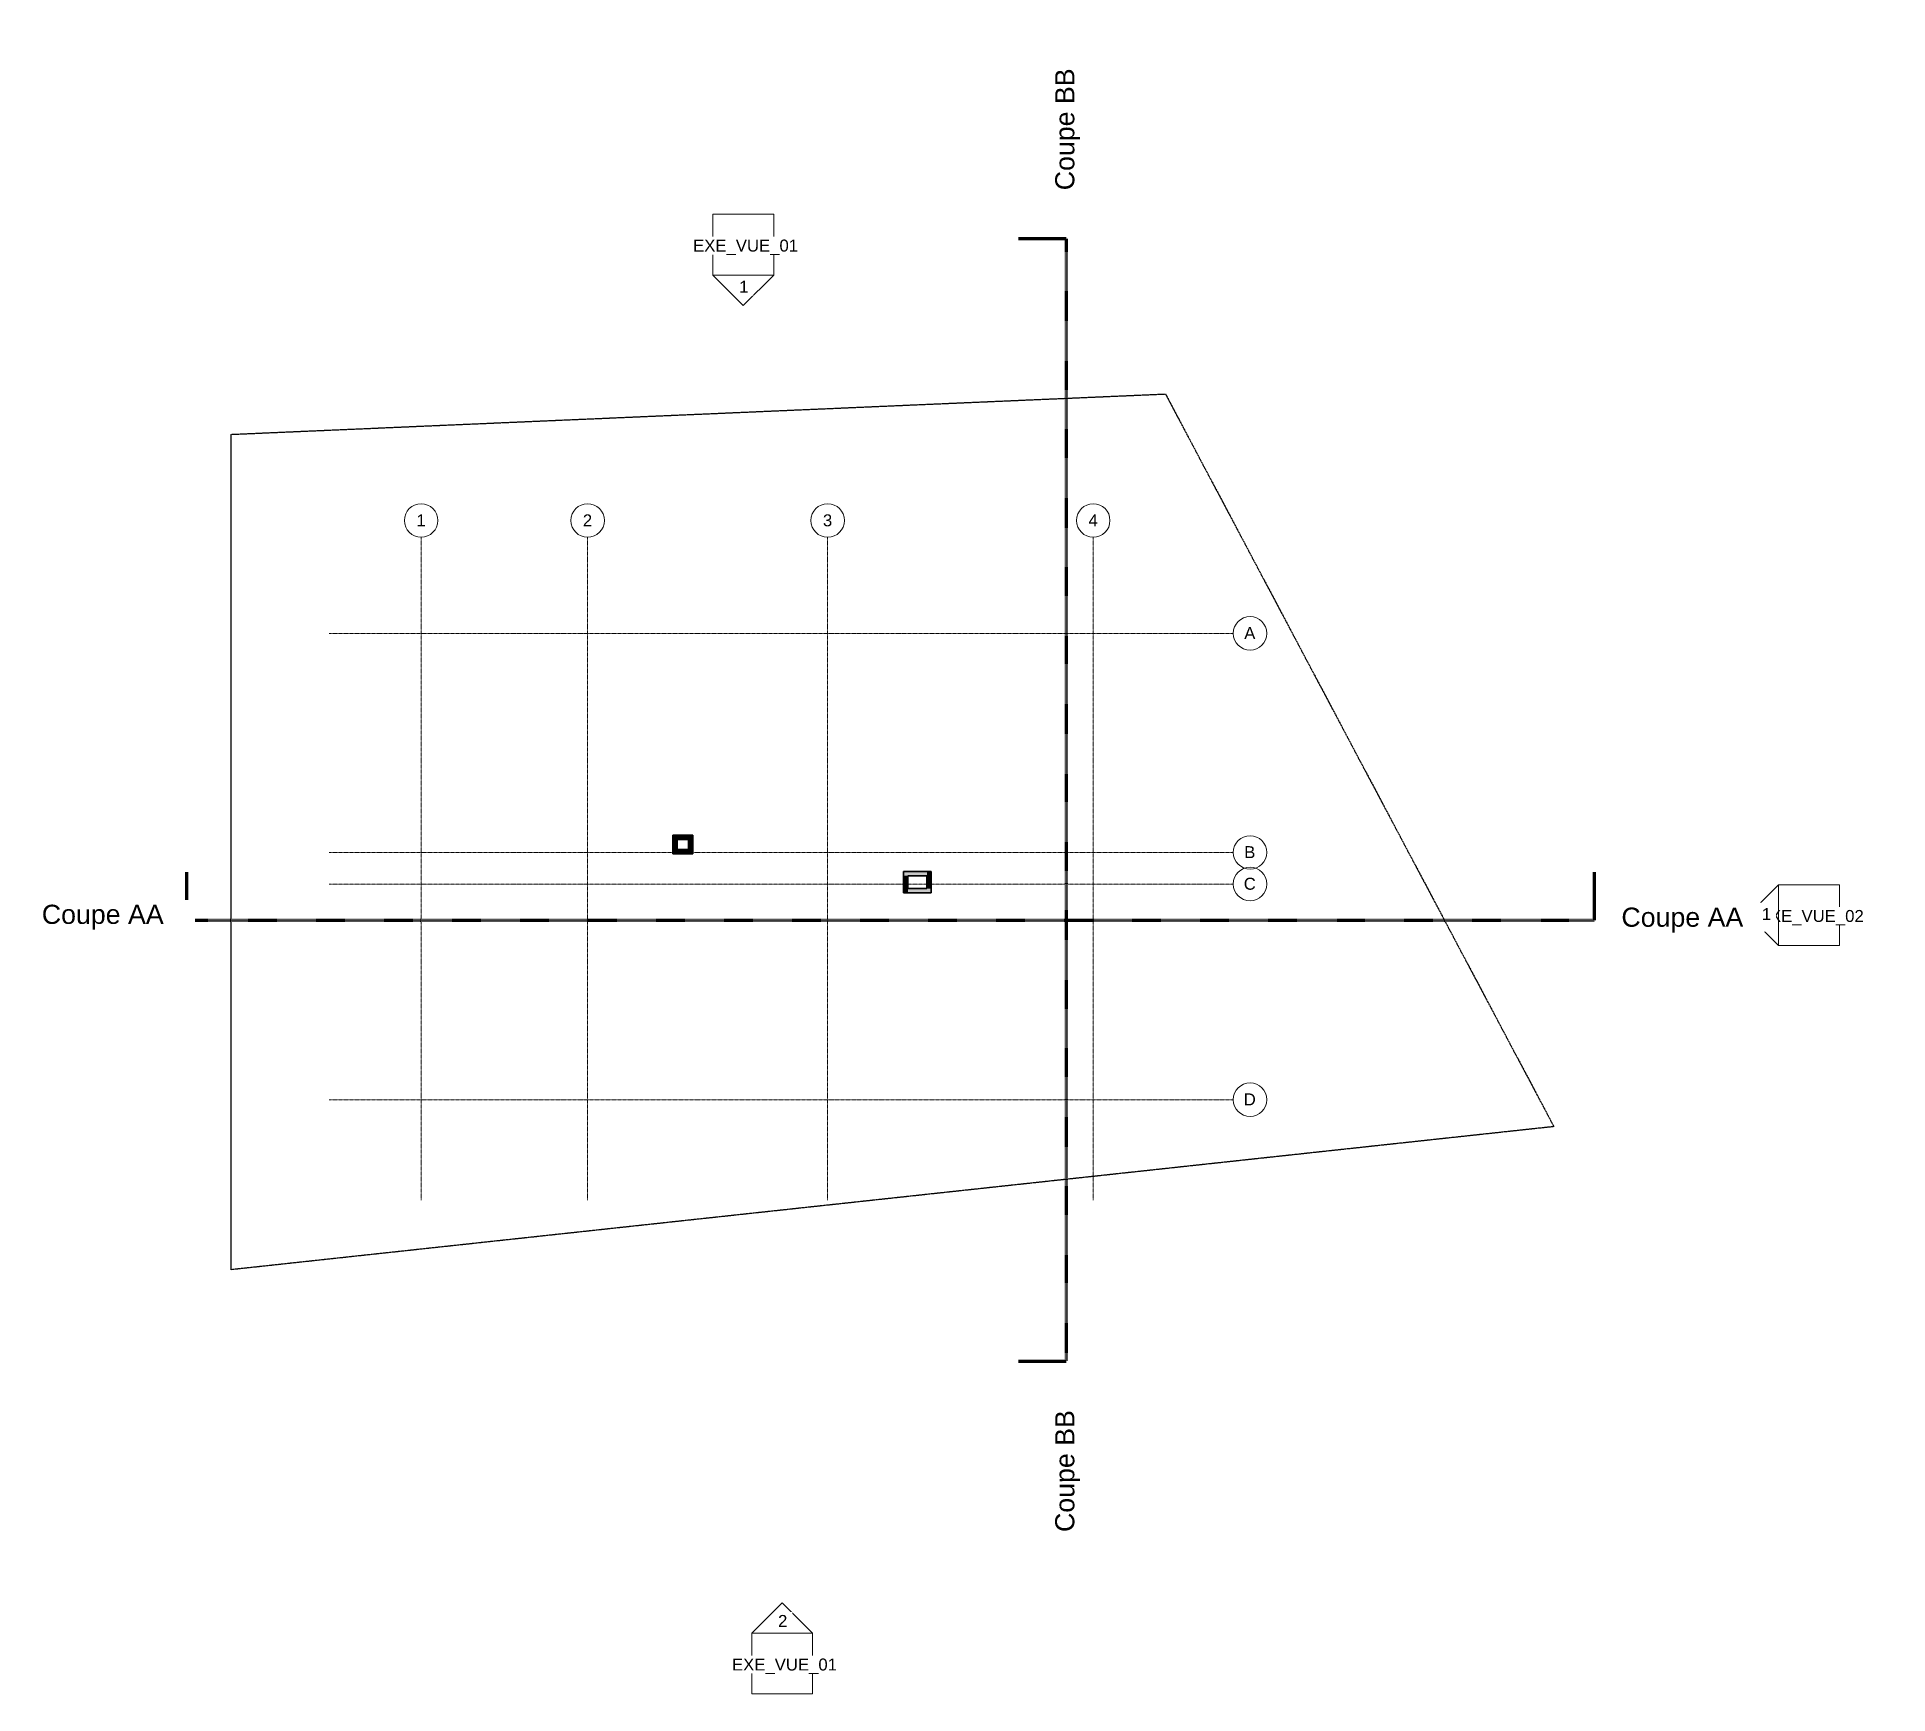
# Model space of a CAD drawing. Header units: millimetres. Extents: x -1815 to 36865, y -5722 to 28906.
import ezdxf

# ---------------------------------------------------------------- set-up
doc = ezdxf.new("R2010")
doc.units = ezdxf.units.MM
for name, pattern in [('Dash dot', [21, 10, -5, 1, -5]), ('Double dash', [55, 20, -5, 10, -5, 10, -5]), ('Grid Line', [22.225, 12.7, -3.175, 3.175, -3.175])]:
    doc.linetypes.add(name, pattern=pattern)
for name, color, linetype, lineweight in [('A-WALL', 113, 'Continuous', 9), ('A-WALL-PATT', 111, 'Continuous', 9), ('C-PROP-LINE', 91, 'Double dash', 25), ('G-ANNO-SYMB', 111, 'Continuous', 9), ('S-GRID', 1, 'Continuous', 9), ('S-GRID-IDEN', 1, 'Continuous', 9)]:
    doc.layers.add(name, color=color, linetype=linetype, lineweight=lineweight)
doc.styles.add('Arial', font='arial.ttf', dxfattribs={"height": 250})
doc.styles.add('Arial_1', font='arial.ttf', dxfattribs={"height": 400})

# ---------------------------------------------------------------- blocks, each defined once
blk = doc.blocks.new('Family - ___-602283-Corniche')
at = {"layer": 'C-PROP-LINE'}
for p, q in [((2239, 20602), (21766, 21446)), ((21766, 21446), (29883, 6135)), ((2239, 3144), (2239, 20602)), ((29883, 6135), (2239, 3144))]:
    blk.add_line(p, q, dxfattribs=at)
blk = doc.blocks.new('Elévation - Detail Number-142915-Corniche')
at = {"layer": 'G-ANNO-SYMB'}
for p, q in [((-6.35, -6.35), (-6.35, 6.35)), ((-6.35, 6.35), (6.35, 6.35)), ((6.35, 6.35), (6.35, -6.35)), ((6.35, -6.35), (-6.35, -6.35))]:
    blk.add_line(p, q, dxfattribs=at)
blk = doc.blocks.new('Elévation - Detail Number-142644-Corniche')
at = {"layer": 'G-ANNO-SYMB'}
for p, q in [((0, 6.35), (-6.35, 0)), ((6.35, 0), (0, 6.35)), ((-6.35, 0), (6.35, 0))]:
    blk.add_line(p, q, dxfattribs=at)
blk = doc.blocks.new('Coupe - SEC_HOR__TAIL-247662-Corniche')
at = {"layer": 'G-ANNO-SYMB', "lineweight": 70}
blk.add_line((0, 0), (0, 10), dxfattribs=at)
blk = doc.blocks.new('Coupe - SEC_HOR__HEAD-247405-Corniche')
at = {"layer": 'G-ANNO-SYMB', "lineweight": 70}
blk.add_line((0, 0), (0, 10), dxfattribs=at)
blk = doc.blocks.new('Coupe - SEC_VER__TAIL-248176-Corniche')
at = {"layer": 'G-ANNO-SYMB', "lineweight": 70}
blk.add_line((0, 0), (0, 10), dxfattribs=at)
blk = doc.blocks.new('Coupe - SEC_VER__HEAD-247919-Corniche')
at = {"layer": 'G-ANNO-SYMB', "lineweight": 70}
blk.add_line((0, 0), (0, 10), dxfattribs=at)
blk = doc.blocks.new('Quadrillage - M_Grid Head - Circle_3_5-489728-Corniche')
at = {"layer": 'S-GRID-IDEN'}
blk.add_circle((0, 0), 3.5, dxfattribs=at)

msp = doc.modelspace()

# ---------------------------------------------------------------- hatches: boundary and pattern name
at = {"layer": 'A-WALL-PATT'}
for points in [[(11562, 12138), (11802, 12138), (11802, 12228), (11472, 12228), (11472, 12138)], [(11472, 11838), (11562, 11838), (11562, 12138), (11472, 12138)], [(11802, 11928), (11892, 11928), (11892, 12228), (11802, 12228), (11802, 12138)], [(11892, 11838), (11892, 11928), (11562, 11928), (11562, 11838)], [(16383, 11378), (16783, 11378), (16783, 11468), (16293, 11468), (16293, 11378)], [(16293, 11018), (16383, 11018), (16383, 11378), (16293, 11378)], [(16783, 11108), (16873, 11108), (16873, 11468), (16783, 11468), (16783, 11378)], [(16873, 11018), (16873, 11108), (16383, 11108), (16383, 11018)]]:
    msp.add_hatch(color=256, dxfattribs=at).paths.add_polyline_path(points)

# ---------------------------------------------------------------- linework, layer by layer
at = {"layer": 'A-WALL', "lineweight": 35}
for p, q in [((11472, 12228), (11892, 12228)), ((11472, 11838), (11472, 12228)), ((11802, 12138), (11562, 12138)), ((11562, 12138), (11562, 11928)), ((11802, 11928), (11802, 12138)), ((11892, 12228), (11892, 11838)), ((11892, 11838), (11472, 11838)), ((11562, 11928), (11802, 11928)), ((16293, 11468), (16873, 11468)), ((16293, 11018), (16293, 11468)), ((16783, 11378), (16383, 11378)), ((16383, 11378), (16383, 11108)), ((16783, 11108), (16783, 11378)), ((16873, 11468), (16873, 11018)), ((16873, 11018), (16293, 11018)), ((16383, 11108), (16783, 11108))]:
    msp.add_line(p, q, dxfattribs=at)
at = {"layer": 'G-ANNO-SYMB', "linetype": 'Dash dot', "lineweight": 70}
for p, q in [((19694, 24686), (19694, 1225)), ((1317, 10450), (30734, 10450))]:
    msp.add_line(p, q, dxfattribs=at)

# ---------------------------------------------------------------- block references
at = {"layer": 'C-PROP-LINE'}
msp.add_blockref('Family - ___-602283-Corniche', (0, 0), dxfattribs=at)
at = {"layer": 'G-ANNO-SYMB', "xscale": 99.99999999999993, "yscale": 99.99999999999993, "zscale": 99.99999999999993}
for name, p in [('Elévation - Detail Number-142915-Corniche', (12945, 24566)), ('Elévation - Detail Number-142915-Corniche', (35214, 10556)), ('Elévation - Detail Number-142644-Corniche', (13757, -4452)), ('Elévation - Detail Number-142915-Corniche', (13757, -5087))]:
    msp.add_blockref(name, p, dxfattribs=at)
at = {"layer": 'G-ANNO-SYMB', "lineweight": 70, "extrusion": (0, 0, -1), "xscale": 99.99999999999993, "yscale": 99.99999999999993, "zscale": 99.99999999999993, "rotation": 270.0000000000003}
msp.add_blockref('Coupe - SEC_VER__HEAD-247919-Corniche', (-19694, 24686), dxfattribs=at)
at = {"layer": 'G-ANNO-SYMB', "extrusion": (0, 0, -1), "xscale": 99.99999999999993, "yscale": 99.99999999999993, "zscale": 99.99999999999993, "rotation": 180}
msp.add_blockref('Elévation - Detail Number-142644-Corniche', (-12945, 23931), dxfattribs=at)
at = {"layer": 'G-ANNO-SYMB', "lineweight": 70, "xscale": 99.99999999999993, "yscale": 99.99999999999993, "zscale": 99.99999999999993}
msp.add_blockref('Coupe - SEC_HOR__HEAD-247405-Corniche', (1317, 10450), dxfattribs=at)
at = {"layer": 'G-ANNO-SYMB', "lineweight": 70, "extrusion": (0, 0, -1), "xscale": 99.99999999999993, "yscale": 99.99999999999993, "zscale": 99.99999999999993}
msp.add_blockref('Coupe - SEC_HOR__TAIL-247662-Corniche', (-30734, 10450), dxfattribs=at)
at = {"layer": 'G-ANNO-SYMB', "lineweight": 70, "xscale": 99.99999999999993, "yscale": 99.99999999999993, "zscale": 99.99999999999993, "rotation": 89.99999999999947}
msp.add_blockref('Coupe - SEC_VER__TAIL-248176-Corniche', (19694, 1225), dxfattribs=at)
at = {"layer": 'S-GRID-IDEN', "xscale": 99.99999999999993, "yscale": 99.99999999999993, "zscale": 99.99999999999993}
for p in [(6212, 18802), (9691, 18802), (14707, 18802), (20257, 18802)]:
    msp.add_blockref('Quadrillage - M_Grid Head - Circle_3_5-489728-Corniche', p, dxfattribs=at)
at = {"layer": 'S-GRID-IDEN', "xscale": 99.99999999999993, "yscale": 99.99999999999993, "zscale": 99.99999999999993, "rotation": 269.9999999999994}
for p in [(23534, 16443), (23534, 11865), (23534, 6698)]:
    msp.add_blockref('Quadrillage - M_Grid Head - Circle_3_5-489728-Corniche', p, dxfattribs=at)

# ---------------------------------------------------------------- texts
at = {"layer": 'G-ANNO-SYMB', "char_height": 400, "width": 3102.53, "attachment_point": 1, "rotation": 90, "style": 'Arial_1', "bg_fill": 3, "box_fill_scale": 1.25, "bg_fill_color": 256, "bg_fill_true_color": 13158600, "bg_fill_transparency": 0}
for insert in [(19462, 25703), (19462, -2337)]:
    msp.add_mtext('Coupe BB', dxfattribs=dict(at, insert=insert))

# ---------------------------------------------------------------- next in the draw order: texts
at = {"layer": 'G-ANNO-SYMB', "attachment_point": 1, "bg_fill": 3, "box_fill_scale": 1.25, "bg_fill_color": 256, "bg_fill_true_color": 13158600, "bg_fill_transparency": 0}
for s, insert, char_height, width, style in [('EXE_VUE_01', (11895, 24672), 250, 2637.55, 'Arial'), ('1', (12859, 23812), 250, 232.49, 'Arial'), ('Coupe AA', (-1715, 10772), 400, 3102.53, 'Arial_1'), ('EXE_VUE_02', (34165, 10662), 250, 2637.55, 'Arial'), ('2', (13671, -4071), 250, 232.49, 'Arial'), ('EXE_VUE_01', (12708, -4981), 250, 2637.55, 'Arial')]:
    msp.add_mtext(s, dxfattribs=dict(at, insert=insert, char_height=char_height, width=width, style=style))
at = {"layer": 'S-GRID-IDEN', "char_height": 250, "attachment_point": 1, "style": 'Arial', "bg_fill": 3, "box_fill_scale": 1.25, "bg_fill_color": 256, "bg_fill_true_color": 13158600, "bg_fill_transparency": 0}
for s, insert, width in [('1', (6113, 18930), 232.49), ('2', (9591, 18930), 232.49), ('3', (14608, 18930), 232.49), ('4', (20158, 18930), 232.49), ('A', (23412, 16574), 280.59), ('B', (23412, 11996), 280.59), ('D', (23402, 6829), 304.64)]:
    msp.add_mtext(s, dxfattribs=dict(at, insert=insert, width=width))

# ---------------------------------------------------------------- next in the draw order: linework, layer by layer
at = {"layer": 'S-GRID', "linetype": 'Grid Line'}
for p, q in [((6212, 4601), (6212, 18452)), ((9691, 4601), (9691, 18452)), ((14707, 4601), (14707, 18452)), ((20257, 4601), (20257, 18452)), ((4291, 16443), (23184, 16443)), ((4291, 11865), (23184, 11865)), ((4291, 6698), (23184, 6698))]:
    msp.add_line(p, q, dxfattribs=at)

# ---------------------------------------------------------------- next in the draw order: block references
at = {"layer": 'G-ANNO-SYMB', "xscale": 99.99999999999993, "yscale": 99.99999999999993, "zscale": 99.99999999999993, "rotation": 90}
msp.add_blockref('Elévation - Detail Number-142644-Corniche', (34579, 10556), dxfattribs=at)
at = {"layer": 'S-GRID-IDEN', "xscale": 99.99999999999993, "yscale": 99.99999999999993, "zscale": 99.99999999999993, "rotation": 269.9999999999994}
msp.add_blockref('Quadrillage - M_Grid Head - Circle_3_5-489728-Corniche', (23534, 11205), dxfattribs=at)

# ---------------------------------------------------------------- next in the draw order: texts
at = {"layer": 'G-ANNO-SYMB', "insert": (34229, 10701), "char_height": 250, "width": 232.49, "attachment_point": 1, "style": 'Arial', "bg_fill": 3, "box_fill_scale": 1.25, "bg_fill_color": 256, "bg_fill_true_color": 13158600, "bg_fill_transparency": 0}
msp.add_mtext('1', dxfattribs=at)
at = {"layer": 'S-GRID-IDEN', "insert": (23402, 11336), "char_height": 250, "width": 304.64, "attachment_point": 1, "style": 'Arial', "bg_fill": 3, "box_fill_scale": 1.25, "bg_fill_color": 256, "bg_fill_true_color": 13158600, "bg_fill_transparency": 0}
msp.add_mtext('C', dxfattribs=at)

# ---------------------------------------------------------------- next in the draw order: linework, layer by layer
at = {"layer": 'S-GRID', "linetype": 'Grid Line'}
msp.add_line((4291, 11205), (23184, 11205), dxfattribs=at)

# ---------------------------------------------------------------- next in the draw order: texts
at = {"layer": 'G-ANNO-SYMB', "insert": (31294, 10712), "char_height": 400, "width": 3102.53, "attachment_point": 1, "style": 'Arial_1', "bg_fill": 3, "box_fill_scale": 1.25, "bg_fill_color": 256, "bg_fill_true_color": 13158600, "bg_fill_transparency": 0}
msp.add_mtext('Coupe AA', dxfattribs=at)

doc.saveas('drawing.dxf')
